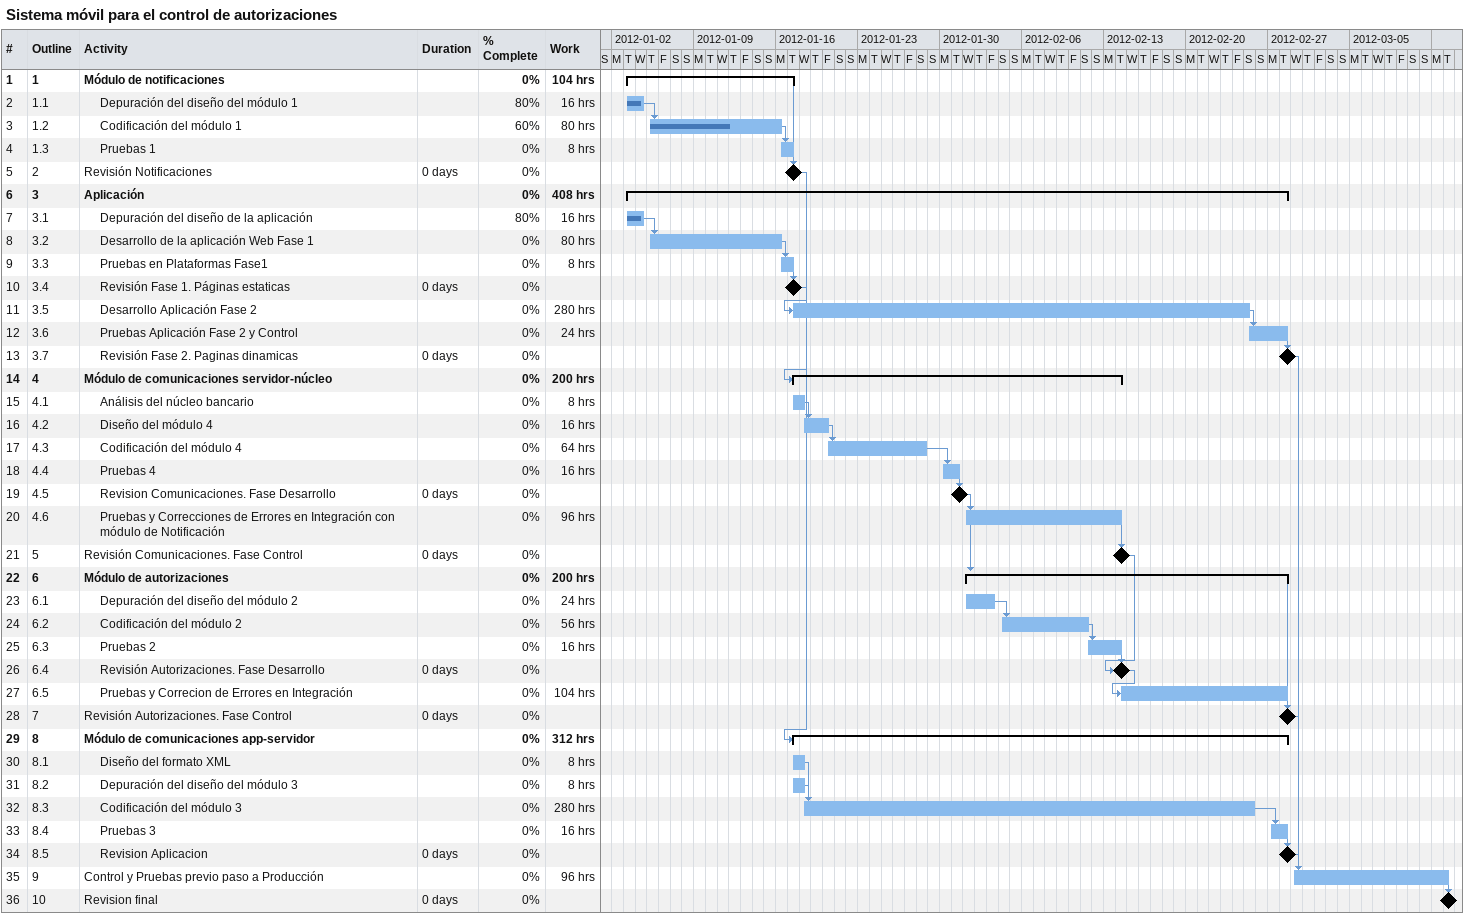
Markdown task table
Sistema móvil para el control de autorizaciones

| ID | WBS | Task | Duration | Start | Finish | Predecessors | % complete | Work (h) |
|---|---|---|---|---|---|---|---|---|
| 1 | 1 | **Módulo de notificaciones** |  | 2012-01-03 | 2012-01-17 |  | 0 | 104 |
| 2 | 1.1 | Depuración del diseño del módulo 1 |  | 2012-01-03 | 2012-01-04 |  | 80 | 16 |
| 3 | 1.2 | Codificación del módulo 1 |  | 2012-01-05 | 2012-01-16 | 2 | 60 | 80 |
| 4 | 1.3 | Pruebas 1 |  | 2012-01-16 | 2012-01-17 | 3 | 0 | 8 |
| 5 | 2 | Revisión Notificaciones | 0d | 2012-01-17 | 2012-01-17 | 1 | 0 |  |
| 6 | 3 | **Aplicación** |  | 2012-01-03 | 2012-02-28 |  | 0 | 408 |
| 7 | 3.1 | Depuración del diseño de la aplicación |  | 2012-01-03 | 2012-01-04 |  | 80 | 16 |
| 8 | 3.2 | Desarrollo de la aplicación Web Fase 1 |  | 2012-01-05 | 2012-01-16 | 7 | 0 | 80 |
| 9 | 3.3 | Pruebas en Plataformas Fase1 |  | 2012-01-16 | 2012-01-17 | 8 | 0 | 8 |
| 10 | 3.4 | Revisión Fase 1. Páginas estaticas | 0d | 2012-01-17 | 2012-01-17 | 9 | 0 |  |
| 11 | 3.5 | Desarrollo Aplicación Fase 2 |  | 2012-01-17 | 2012-02-25 | 10 | 0 | 280 |
| 12 | 3.6 | Pruebas Aplicación Fase 2 y Control |  | 2012-02-25 | 2012-02-28 | 11 | 0 | 24 |
| 13 | 3.7 | Revisión Fase 2. Paginas dinamicas | 0d | 2012-02-28 | 2012-02-28 | 12 | 0 |  |
| 14 | 4 | **Módulo de comunicaciones servidor-núcleo** |  | 2012-01-17 | 2012-02-14 | 5 | 0 | 200 |
| 15 | 4.1 | Análisis del núcleo bancario |  | 2012-01-17 | 2012-01-18 |  | 0 | 8 |
| 16 | 4.2 | Diseño del módulo 4 |  | 2012-01-18 | 2012-01-20 | 15 | 0 | 16 |
| 17 | 4.3 | Codificación del módulo 4 |  | 2012-01-20 | 2012-01-28 | 16 | 0 | 64 |
| 18 | 4.4 | Pruebas 4 |  | 2012-01-30 | 2012-01-31 | 17 | 0 | 16 |
| 19 | 4.5 | Revision Comunicaciones. Fase Desarrollo | 0d | 2012-01-31 | 2012-01-31 | 18 | 0 |  |
| 20 | 4.6 | Pruebas y Correcciones de Errores en Integración con módulo de Notificación |  | 2012-02-01 | 2012-02-14 | 19 | 0 | 96 |
| 21 | 5 | Revisión Comunicaciones. Fase Control | 0d | 2012-02-14 | 2012-02-14 | 20 | 0 |  |
| 22 | 6 | **Módulo de autorizaciones** |  | 2012-02-01 | 2012-02-28 | 19 | 0 | 200 |
| 23 | 6.1 | Depuración del diseño del módulo 2 |  | 2012-02-01 | 2012-02-03 |  | 0 | 24 |
| 24 | 6.2 | Codificación del módulo 2 |  | 2012-02-04 | 2012-02-11 | 23 | 0 | 56 |
| 25 | 6.3 | Pruebas 2 |  | 2012-02-11 | 2012-02-14 | 24 | 0 | 16 |
| 26 | 6.4 | Revisión Autorizaciones. Fase Desarrollo | 0d | 2012-02-14 | 2012-02-14 | 21, 25 | 0 |  |
| 27 | 6.5 | Pruebas y Correcion de Errores en Integración |  | 2012-02-14 | 2012-02-28 | 26 | 0 | 104 |
| 28 | 7 | Revisión Autorizaciones. Fase Control | 0d | 2012-02-28 | 2012-02-28 | 22 | 0 |  |
| 29 | 8 | **Módulo de comunicaciones app-servidor** |  | 2012-01-17 | 2012-02-28 | 10 | 0 | 312 |
| 30 | 8.1 | Diseño del formato XML |  | 2012-01-17 | 2012-01-18 |  | 0 | 8 |
| 31 | 8.2 | Depuración del diseño del módulo 3 |  | 2012-01-17 | 2012-01-18 |  | 0 | 8 |
| 32 | 8.3 | Codificación del módulo 3 |  | 2012-01-18 | 2012-02-25 | 31, 30 | 0 | 280 |
| 33 | 8.4 | Pruebas 3 |  | 2012-02-27 | 2012-02-28 | 32 | 0 | 16 |
| 34 | 8.5 | Revision Aplicacion | 0d | 2012-02-28 | 2012-02-28 | 33 | 0 |  |
| 35 | 9 | Control y Pruebas previo paso a Producción |  | 2012-02-29 | 2012-03-13 | 34, 28, 13 | 0 | 96 |
| 36 | 10 | Revision final | 0d | 2012-03-13 | 2012-03-13 | 35 | 0 |  |
